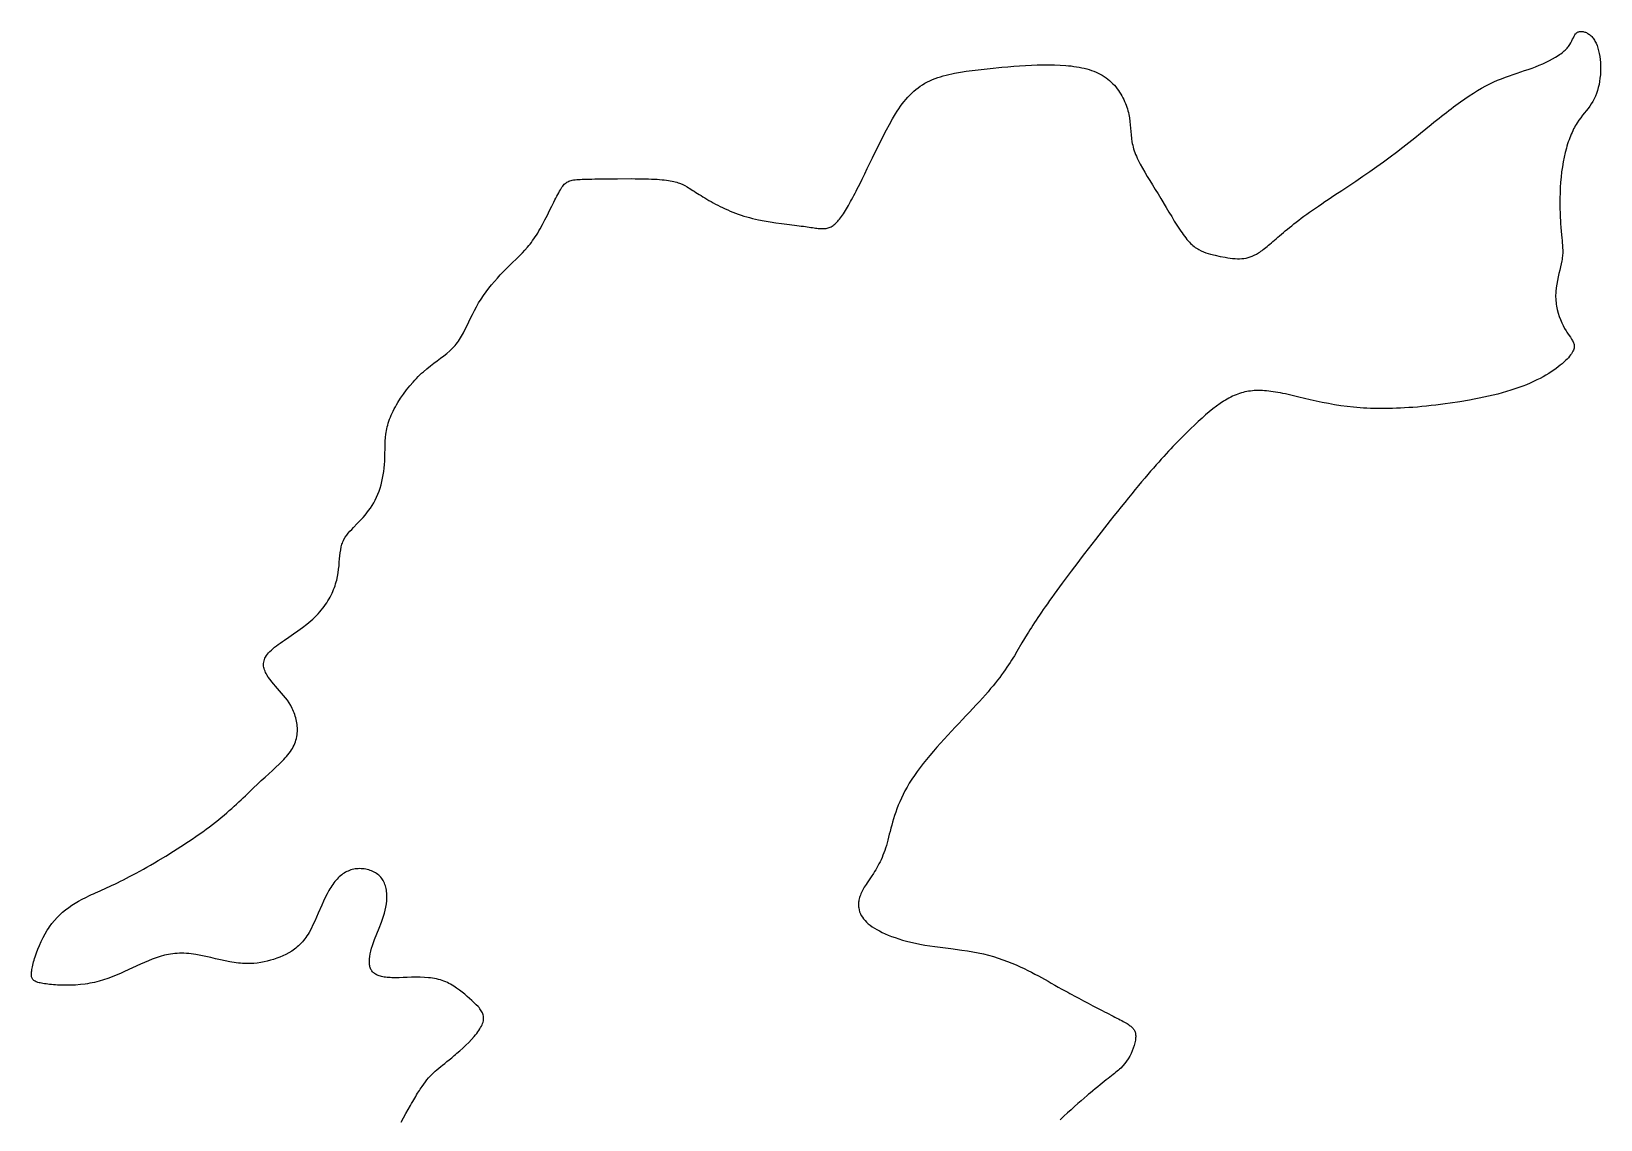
# Model space of a CAD drawing. Header units: millimetres. Extents: x -4796 to 5083, y -1235 to 8779.
# Drawn here: x 308 to 3919, y 6275 to 8779 of the extents above; entities that cross this region are included whole.
import ezdxf

# ---------------------------------------------------------------- set-up
doc = ezdxf.new("R2010")
doc.units = ezdxf.units.MM
doc.layers.add('170', color=7, linetype='Continuous')

msp = doc.modelspace()

# ---------------------------------------------------------------- linework, layer by layer
at = {"layer": '170', "elevation": 170}
msp.add_lwpolyline([(1159, 6269.7), (1164.6, 6279.5), (1170.1, 6289.3), (1175.4, 6298.8), (1180.6, 6308), (1183, 6312.5), (1185.5, 6316.8), (1187.9, 6321), (1190.2, 6325), (1192.4, 6328.9), (1194.6, 6332.6), (1196.8, 6336.1), (1198.9, 6339.5), (1201, 6342.8), (1203, 6345.9), (1205, 6348.9), (1207, 6351.8), (1210.8, 6357.3), (1214.6, 6362.3), (1218.3, 6367), (1222, 6371.4), (1225.7, 6375.5), (1229.5, 6379.4), (1233.3, 6383.1), (1237.2, 6386.7), (1241.3, 6390.2), (1245.5, 6393.8), (1249.9, 6397.3), (1254.4, 6401), (1259.2, 6404.8), (1264.3, 6408.9), (1269.6, 6413.1), (1275.2, 6417.7), (1278.1, 6420.2), (1281.1, 6422.7), (1284.2, 6425.3), (1287.4, 6428.1), (1294, 6433.9), (1300.8, 6440.1), (1307.6, 6446.5), (1314.4, 6453.2), (1320.9, 6460.1), (1327.1, 6467), (1330, 6470.4), (1332.7, 6473.8), (1335.3, 6477.3), (1337.7, 6480.6), (1339.9, 6484), (1341.9, 6487.3), (1343.7, 6490.5), (1345.2, 6493.7), (1346.5, 6496.8), (1347.5, 6499.8), (1348.2, 6502.8), (1348.6, 6505.6), (1348.7, 6508.4), (1348.6, 6511.1), (1348.3, 6513.7), (1347.7, 6516.3), (1346.9, 6518.8), (1345.9, 6521.2), (1344.7, 6523.7), (1343.3, 6526.1), (1341.7, 6528.4), (1340, 6530.7), (1338.1, 6533.1), (1336.1, 6535.4), (1331.7, 6539.9), (1326.9, 6544.5), (1321.8, 6549.2), (1316.4, 6553.9), (1310.9, 6558.8), (1305.2, 6563.8), (1299.2, 6568.7), (1293, 6573.5), (1286.6, 6578.2), (1279.8, 6582.7), (1272.7, 6586.8), (1269, 6588.8), (1265.3, 6590.6), (1261.4, 6592.4), (1257.4, 6594), (1253.4, 6595.5), (1249.2, 6596.8), (1244.9, 6598), (1240.5, 6599.1), (1236, 6600), (1231.4, 6600.8), (1226.7, 6601.4), (1222, 6601.9), (1212.3, 6602.6), (1202.4, 6602.9), (1192.5, 6603), (1182.7, 6602.8), (1173, 6602.5), (1163.6, 6602.2), (1154.5, 6602), (1150.1, 6601.9), (1145.8, 6601.8), (1141.7, 6601.8), (1137.7, 6601.9), (1133.8, 6602.1), (1130.2, 6602.3), (1126.6, 6602.6), (1123.3, 6603), (1120, 6603.4), (1117, 6604), (1114, 6604.6), (1111.3, 6605.3), (1108.6, 6606.1), (1106.2, 6607), (1103.8, 6607.9), (1101.6, 6609), (1099.6, 6610.2), (1097.7, 6611.4), (1096, 6612.8), (1094.4, 6614.2), (1092.9, 6615.8), (1091.6, 6617.4), (1090.4, 6619.2), (1089.4, 6621), (1088.5, 6623), (1087.7, 6625.1), (1087.1, 6627.3), (1086.6, 6629.5), (1086.2, 6631.9), (1086, 6634.4), (1085.9, 6637), (1085.9, 6639.7), (1086, 6642.4), (1086.2, 6645.2), (1086.9, 6651), (1088, 6657.1), (1089.4, 6663.3), (1091.1, 6669.7), (1093.1, 6676.2), (1095.3, 6682.8), (1097.7, 6689.5), (1102.8, 6702.7), (1108.3, 6716.1), (1113.5, 6729.6), (1116, 6736.4), (1118.3, 6743.3), (1120.4, 6750.2), (1122.2, 6757.3), (1123.7, 6764.4), (1124.9, 6771.6), (1125.7, 6778.8), (1126, 6786), (1125.9, 6793.1), (1125.7, 6796.6), (1125.3, 6800.1), (1124.9, 6803.5), (1124.3, 6806.8), (1123.5, 6810.1), (1122.6, 6813.3), (1121.6, 6816.4), (1120.4, 6819.4), (1119.1, 6822.4), (1117.6, 6825.2), (1116, 6827.9), (1114.2, 6830.5), (1112.2, 6833), (1110, 6835.3), (1107.7, 6837.5), (1105.2, 6839.6), (1102.6, 6841.5), (1099.9, 6843.3), (1097, 6844.9), (1094, 6846.4), (1090.9, 6847.7), (1087.7, 6848.9), (1084.4, 6849.9), (1081.1, 6850.8), (1077.7, 6851.5), (1074.2, 6852.1), (1070.8, 6852.5), (1067.3, 6852.7), (1063.8, 6852.8), (1060.3, 6852.7), (1056.8, 6852.5), (1053.3, 6852.1), (1049.9, 6851.5), (1046.5, 6850.7), (1043.2, 6849.8), (1040, 6848.7), (1036.8, 6847.4), (1033.7, 6846), (1030.7, 6844.4), (1027.8, 6842.6), (1024.9, 6840.7), (1022.1, 6838.6), (1019.3, 6836.4), (1016.6, 6834), (1014, 6831.4), (1011.4, 6828.8), (1008.9, 6825.9), (1006.5, 6823), (1004.1, 6819.9), (1001.7, 6816.6), (999.4, 6813.3), (997.1, 6809.8), (994.9, 6806.2), (992.7, 6802.5), (988.4, 6794.7), (984.3, 6786.5), (980.3, 6777.9), (976.3, 6769), (968.4, 6750.6), (960.3, 6732.2), (956.1, 6723.2), (951.7, 6714.5), (947.1, 6706.2), (944.7, 6702.2), (942.2, 6698.3), (939.7, 6694.6), (937.1, 6691), (934.4, 6687.6), (931.7, 6684.3), (928.9, 6681.2), (926, 6678.3), (923, 6675.5), (920, 6672.8), (916.9, 6670.2), (913.8, 6667.8), (910.6, 6665.5), (907.3, 6663.3), (900.7, 6659.2), (893.9, 6655.6), (887, 6652.3), (879.9, 6649.3), (872.8, 6646.7), (865.5, 6644.2), (858.3, 6642), (850.9, 6640), (843.4, 6638.3), (835.8, 6636.8), (827.9, 6635.7), (819.8, 6634.9), (811.5, 6634.5), (807.2, 6634.4), (802.8, 6634.4), (798.4, 6634.6), (793.9, 6634.8), (789.2, 6635.2), (784.5, 6635.6), (779.7, 6636.2), (774.7, 6636.9), (769.7, 6637.7), (764.5, 6638.7), (754, 6640.8), (743.1, 6643.2), (732, 6645.7), (720.8, 6648.3), (709.4, 6650.8), (698.1, 6653.1), (686.8, 6655.1), (675.7, 6656.7), (670.2, 6657.3), (664.7, 6657.8), (659.3, 6658.1), (654, 6658.2), (648.8, 6658.2), (643.7, 6658), (638.6, 6657.6), (633.6, 6657.1), (628.6, 6656.4), (623.8, 6655.6), (618.9, 6654.6), (614.2, 6653.5), (604.7, 6651), (595.5, 6648), (586.3, 6644.7), (577.3, 6641), (568.2, 6637.1), (559.2, 6633.1), (541, 6624.6), (522.5, 6616), (513.1, 6611.8), (503.6, 6607.7), (493.9, 6603.8), (484.1, 6600.2), (474.1, 6596.8), (463.9, 6593.8), (453.5, 6591.2), (448.2, 6590), (442.8, 6589), (437.4, 6588.1), (432, 6587.3), (421, 6586), (410, 6585.1), (399.2, 6584.6), (388.5, 6584.5), (378.1, 6584.6), (373.1, 6584.8), (368.2, 6585), (363.4, 6585.3), (358.8, 6585.7), (354.3, 6586.1), (350, 6586.5), (345.9, 6587), (342, 6587.5), (338.4, 6588), (334.9, 6588.6), (331.7, 6589.2), (328.7, 6589.8), (326, 6590.4), (323.4, 6591.1), (321.1, 6591.9), (319, 6592.7), (317.1, 6593.6), (315.4, 6594.5), (313.9, 6595.6), (312.6, 6596.7), (311.5, 6597.9), (310.5, 6599.3), (309.8, 6600.8), (309.1, 6602.4), (308.7, 6604.1), (308.4, 6606), (308.2, 6608), (308.2, 6610.2), (308.3, 6612.6), (308.5, 6615.1), (308.9, 6617.9), (309.4, 6620.8), (310, 6623.9), (310.7, 6627.2), (311.5, 6630.7), (312.4, 6634.4), (313.4, 6638.2), (314.5, 6642.1), (315.7, 6646.1), (317, 6650.2), (319.9, 6658.8), (323.2, 6667.5), (326.9, 6676.4), (330.8, 6685.4), (335.2, 6694.2), (339.8, 6702.8), (344.7, 6711.1), (347.3, 6715.1), (349.9, 6719), (355.4, 6726.4), (361.2, 6733.5), (367.2, 6740.2), (373.5, 6746.6), (380.1, 6752.6), (386.9, 6758.3), (394, 6763.7), (401.4, 6768.8), (409, 6773.6), (416.8, 6778.1), (424.9, 6782.5), (433.2, 6786.7), (442, 6790.9), (446.6, 6793), (451.2, 6795.1), (456, 6797.2), (461, 6799.5), (466.1, 6801.7), (471.3, 6804.1), (476.7, 6806.5), (482.3, 6809.1), (488.1, 6811.7), (494, 6814.5), (500.2, 6817.4), (506.6, 6820.5), (513.2, 6823.7), (520, 6827.1), (527, 6830.7), (534.3, 6834.5), (541.9, 6838.5), (549.6, 6842.7), (557.6, 6847), (565.8, 6851.6), (574.1, 6856.3), (582.6, 6861.1), (591.2, 6866.1), (599.8, 6871.2), (617.3, 6881.8), (634.9, 6892.7), (652.4, 6903.8), (669.6, 6915.1), (678.1, 6920.8), (686.4, 6926.5), (694.5, 6932.2), (702.4, 6937.8), (710.2, 6943.4), (717.7, 6949), (724.9, 6954.5), (731.9, 6960), (738.7, 6965.3), (745.2, 6970.7), (751.6, 6975.9), (757.7, 6981.1), (763.6, 6986.3), (769.4, 6991.4), (774.9, 6996.4), (780.4, 7001.3), (785.6, 7006.2), (790.8, 7011), (795.8, 7015.7), (800.7, 7020.4), (810.2, 7029.6), (819.4, 7038.4), (828.3, 7047), (837.1, 7055.3), (845.7, 7063.3), (854.3, 7071.1), (862.6, 7078.6), (870.7, 7086), (878.4, 7093.3), (885.6, 7100.5), (889, 7104.1), (892.3, 7107.6), (895.5, 7111.2), (898.5, 7114.8), (901.3, 7118.4), (904, 7122.1), (906.5, 7125.8), (908.7, 7129.5), (910.8, 7133.2), (912.7, 7137), (914.3, 7140.8), (915.8, 7144.7), (917, 7148.6), (918, 7152.5), (918.8, 7156.5), (919.4, 7160.5), (919.9, 7164.5), (920.1, 7168.5), (920.2, 7172.5), (920.1, 7176.5), (919.9, 7180.5), (919.5, 7184.4), (919, 7188.4), (918.3, 7192.3), (917.5, 7196.1), (916.5, 7200), (915.4, 7203.7), (914.2, 7207.4), (912.9, 7211.1), (911.5, 7214.6), (910, 7218.1), (908.4, 7221.5), (904.9, 7228.1), (901.1, 7234.3), (897.1, 7240.3), (892.9, 7246), (888.5, 7251.5), (884, 7256.8), (879.4, 7262.1), (870.2, 7272.4), (865.7, 7277.5), (861.4, 7282.7), (857.2, 7288), (853.3, 7293.3), (849.8, 7298.8), (848.3, 7301.6), (846.9, 7304.4), (845.7, 7307.2), (844.6, 7310), (843.7, 7312.9), (843.1, 7315.8), (842.6, 7318.7), (842.5, 7321.6), (842.5, 7324.6), (842.8, 7327.6), (843.5, 7330.6), (844.4, 7333.6), (845.6, 7336.7), (847.2, 7339.7), (849.1, 7342.8), (851.3, 7346), (854, 7349.1), (856.9, 7352.3), (860.3, 7355.5), (863.9, 7358.7), (867.8, 7362), (871.9, 7365.3), (876.3, 7368.6), (880.8, 7371.9), (885.6, 7375.3), (890.5, 7378.7), (900.6, 7385.7), (911, 7392.8), (921.4, 7400), (931.8, 7407.5), (941.8, 7415.1), (946.6, 7419), (951.2, 7422.9), (955.7, 7426.9), (960, 7431), (964.1, 7435), (968, 7439.2), (971.7, 7443.3), (975.3, 7447.5), (978.7, 7451.7), (981.9, 7456), (984.9, 7460.3), (987.8, 7464.6), (990.5, 7468.9), (993.1, 7473.2), (995.5, 7477.6), (997.8, 7481.9), (999.9, 7486.3), (1001.8, 7490.6), (1003.6, 7495), (1005.3, 7499.3), (1006.8, 7503.7), (1008.2, 7508), (1009.5, 7512.3), (1010.6, 7516.6), (1012.5, 7525.1), (1014, 7533.5), (1015.1, 7541.7), (1016, 7549.8), (1016.7, 7557.6), (1017.4, 7565.3), (1018, 7572.6), (1018.8, 7579.7), (1019.8, 7586.5), (1021.1, 7592.9), (1021.9, 7596), (1022.8, 7599), (1023.8, 7601.9), (1024.9, 7604.7), (1026.1, 7607.4), (1027.4, 7610), (1030.4, 7615.1), (1033.7, 7619.9), (1037.2, 7624.5), (1041.1, 7629), (1045.1, 7633.4), (1049.4, 7637.7), (1058.1, 7646.5), (1062.6, 7651.1), (1067, 7655.8), (1071.5, 7660.7), (1075.8, 7665.9), (1080.1, 7671.2), (1084.2, 7676.7), (1088.3, 7682.4), (1092.1, 7688.3), (1095.8, 7694.4), (1099.3, 7700.8), (1102.5, 7707.3), (1105.5, 7714.1), (1108.2, 7721.1), (1110.6, 7728.4), (1112.7, 7735.8), (1114.6, 7743.3), (1116.3, 7751), (1117.7, 7758.7), (1118.8, 7766.6), (1119.8, 7774.4), (1120.6, 7782.3), (1121.1, 7790.2), (1121.5, 7798), (1121.7, 7805.7), (1121.9, 7821.1), (1122.1, 7828.8), (1122.4, 7836.6), (1122.9, 7844.4), (1123.8, 7852.5), (1124.4, 7856.5), (1125.1, 7860.7), (1125.9, 7864.8), (1126.9, 7869.1), (1128, 7873.4), (1129.3, 7877.7), (1130.7, 7882.2), (1132.3, 7886.7), (1134.1, 7891.3), (1136.1, 7896), (1138.2, 7900.7), (1140.5, 7905.5), (1143, 7910.3), (1145.6, 7915.2), (1148.4, 7920.1), (1151.3, 7925), (1157.5, 7934.8), (1164.2, 7944.5), (1171.2, 7954), (1178.6, 7963.3), (1186.3, 7972.2), (1190.2, 7976.5), (1194.1, 7980.7), (1198.1, 7984.7), (1202.1, 7988.6), (1206.1, 7992.4), (1210.1, 7996), (1218.2, 8002.8), (1226.2, 8009.2), (1234.2, 8015.3), (1242, 8021.1), (1249.6, 8026.8), (1257, 8032.4), (1264.1, 8038), (1270.8, 8043.8), (1274, 8046.8), (1277.2, 8049.9), (1280.2, 8053), (1283.1, 8056.2), (1285.8, 8059.6), (1288.5, 8063), (1291, 8066.6), (1293.5, 8070.2), (1298.1, 8077.7), (1302.4, 8085.6), (1306.6, 8093.7), (1310.6, 8102.1), (1314.7, 8110.6), (1318.7, 8119.2), (1322.9, 8128), (1327.4, 8136.7), (1332.1, 8145.5), (1337.2, 8154.2), (1342.7, 8162.8), (1348.4, 8171.3), (1354.5, 8179.7), (1360.7, 8187.9), (1367.2, 8195.9), (1373.7, 8203.7), (1380.4, 8211.3), (1387, 8218.7), (1393.7, 8225.7), (1400.3, 8232.5), (1406.8, 8238.9), (1413.2, 8245.1), (1425.8, 8257.2), (1431.9, 8263.2), (1437.9, 8269.4), (1443.9, 8275.8), (1449.9, 8282.6), (1452.8, 8286.1), (1455.7, 8289.8), (1458.6, 8293.6), (1461.5, 8297.6), (1464.4, 8301.7), (1467.3, 8306), (1470.2, 8310.4), (1473.1, 8315.1), (1475.9, 8319.9), (1478.8, 8324.8), (1484.4, 8335), (1489.9, 8345.5), (1495.3, 8356), (1500.5, 8366.5), (1505.6, 8376.7), (1508, 8381.6), (1510.4, 8386.4), (1512.7, 8391.1), (1515, 8395.6), (1517.2, 8399.9), (1519.4, 8404), (1521.4, 8407.8), (1523.4, 8411.4), (1525.3, 8414.7), (1527.2, 8417.7), (1529, 8420.4), (1530.8, 8422.9), (1532.6, 8425.1), (1534.4, 8427.2), (1536.3, 8429), (1538.3, 8430.5), (1540.3, 8431.9), (1542.5, 8433.2), (1544.8, 8434.2), (1547.2, 8435.1), (1549.9, 8435.9), (1552.7, 8436.6), (1555.8, 8437.1), (1559.2, 8437.5), (1562.8, 8437.9), (1566.7, 8438.2), (1571, 8438.4), (1575.6, 8438.6), (1580.5, 8438.8), (1585.9, 8438.9), (1591.6, 8439.1), (1597.8, 8439.2), (1604.3, 8439.4), (1611.2, 8439.5), (1618.3, 8439.7), (1625.7, 8439.8), (1633.3, 8439.9), (1641.1, 8440), (1657.1, 8440.1), (1689.4, 8440.2), (1697.4, 8440.1), (1705.3, 8440), (1712.9, 8439.9), (1720.4, 8439.7), (1727.7, 8439.5), (1734.7, 8439.3), (1741.4, 8439), (1747.7, 8438.6), (1753.7, 8438.2), (1759.2, 8437.8), (1764.4, 8437.3), (1769.3, 8436.7), (1773.9, 8436.1), (1778.1, 8435.4), (1782.2, 8434.6), (1786, 8433.8), (1789.6, 8432.9), (1793, 8431.9), (1796.3, 8430.9), (1799.4, 8429.7), (1805.4, 8427.2), (1811.3, 8424.3), (1817.1, 8421), (1820.2, 8419.2), (1823.2, 8417.3), (1826.4, 8415.3), (1829.8, 8413.2), (1833.3, 8411), (1837, 8408.6), (1840.8, 8406.2), (1844.8, 8403.7), (1849, 8401.1), (1853.3, 8398.4), (1857.8, 8395.7), (1862.4, 8392.9), (1867.2, 8390.2), (1872.1, 8387.3), (1877.2, 8384.5), (1882.4, 8381.7), (1887.7, 8378.9), (1893.1, 8376.2), (1898.7, 8373.4), (1904.4, 8370.7), (1910.3, 8368.1), (1916.2, 8365.5), (1922.3, 8363.1), (1928.4, 8360.7), (1934.7, 8358.4), (1941, 8356.2), (1947.5, 8354.2), (1954, 8352.2), (1960.7, 8350.4), (1967.3, 8348.8), (1980.8, 8345.7), (1994.3, 8343.1), (2007.7, 8340.7), (2020.9, 8338.7), (2033.8, 8336.9), (2040.1, 8336.1), (2046.3, 8335.3), (2052.3, 8334.6), (2058.1, 8333.9), (2063.8, 8333.2), (2069.3, 8332.5), (2074.6, 8331.9), (2079.7, 8331.2), (2084.5, 8330.6), (2089.1, 8329.9), (2093.5, 8329.3), (2097.7, 8328.6), (2101.7, 8328), (2105.4, 8327.5), (2109, 8326.9), (2112.4, 8326.5), (2115.7, 8326), (2118.8, 8325.7), (2121.7, 8325.4), (2124.6, 8325.2), (2127.3, 8325.1), (2129.9, 8325.1), (2132.4, 8325.2), (2134.9, 8325.4), (2137.2, 8325.8), (2139.5, 8326.2), (2141.8, 8326.8), (2144, 8327.6), (2146.1, 8328.5), (2148.3, 8329.6), (2150.4, 8330.9), (2152.6, 8332.3), (2154.7, 8333.9), (2156.8, 8335.7), (2159, 8337.7), (2161.1, 8339.8), (2163.3, 8342.1), (2165.4, 8344.6), (2167.6, 8347.3), (2169.8, 8350.1), (2172, 8353.1), (2174.2, 8356.2), (2176.5, 8359.5), (2178.7, 8363), (2181, 8366.6), (2183.3, 8370.4), (2185.7, 8374.4), (2188.1, 8378.5), (2190.5, 8382.8), (2192.9, 8387.2), (2195.4, 8391.7), (2198, 8396.5), (2200.5, 8401.4), (2203.2, 8406.4), (2205.8, 8411.5), (2208.5, 8416.8), (2211.2, 8422.3), (2214, 8427.8), (2219.7, 8439.2), (2225.5, 8451), (2231.4, 8463.2), (2237.4, 8475.6), (2243.6, 8488.2), (2249.8, 8500.9), (2262.6, 8526.7), (2269, 8539.6), (2275.6, 8552.4), (2282.3, 8565), (2289.3, 8577.4), (2296.5, 8589.4), (2300.2, 8595.3), (2304, 8601), (2307.9, 8606.6), (2311.9, 8612), (2316, 8617.3), (2320.2, 8622.4), (2324.5, 8627.4), (2329, 8632.2), (2333.6, 8636.7), (2338.3, 8641.1), (2343.2, 8645.3), (2348.2, 8649.2), (2353.4, 8652.9), (2358.7, 8656.3), (2364.2, 8659.5), (2369.8, 8662.5), (2375.6, 8665.3), (2381.5, 8667.9), (2387.5, 8670.3), (2393.6, 8672.5), (2399.9, 8674.5), (2406.2, 8676.4), (2412.6, 8678.2), (2419.1, 8679.8), (2425.7, 8681.3), (2432.3, 8682.6), (2445.7, 8685), (2459.3, 8687.1), (2473, 8689), (2486.8, 8690.6), (2514.2, 8693.7), (2541.4, 8696.5), (2555, 8697.7), (2568.5, 8698.8), (2582, 8699.7), (2595.5, 8700.5), (2608.9, 8701.2), (2622.2, 8701.6), (2635.6, 8701.9), (2648.8, 8702), (2662, 8701.8), (2675.1, 8701.3), (2688, 8700.5), (2694.3, 8699.9), (2700.6, 8699.3), (2706.8, 8698.5), (2712.9, 8697.6), (2718.9, 8696.6), (2724.8, 8695.4), (2730.6, 8694.1), (2736.3, 8692.7), (2741.8, 8691.1), (2747.3, 8689.3), (2752.5, 8687.4), (2757.7, 8685.3), (2762.7, 8683.1), (2767.5, 8680.6), (2772.1, 8678), (2776.6, 8675.2), (2780.9, 8672.2), (2785, 8669), (2789, 8665.7), (2792.8, 8662.2), (2796.4, 8658.6), (2799.9, 8654.9), (2803.2, 8651.1), (2806.3, 8647.1), (2809.2, 8643.1), (2812, 8639), (2814.7, 8634.8), (2817.1, 8630.6), (2819.5, 8626.4), (2821.6, 8622.1), (2823.6, 8617.8), (2825.4, 8613.4), (2827.1, 8609.1), (2828.7, 8604.8), (2830, 8600.5), (2831.3, 8596.3), (2832.3, 8592.1), (2833.3, 8587.9), (2834.1, 8583.9), (2834.7, 8579.8), (2835.8, 8571.8), (2836.6, 8563.9), (2837.2, 8556.1), (2838.5, 8540.6), (2839.3, 8532.8), (2840.5, 8524.9), (2841.2, 8520.9), (2842.1, 8516.8), (2843.1, 8512.8), (2844.2, 8508.6), (2845.6, 8504.5), (2847, 8500.2), (2848.7, 8495.9), (2850.5, 8491.6), (2852.5, 8487.2), (2854.6, 8482.8), (2856.9, 8478.3), (2859.2, 8473.7), (2864.3, 8464.5), (2869.7, 8455), (2875.5, 8445.4), (2881.6, 8435.6), (2887.8, 8425.6), (2894.1, 8415.4), (2900.5, 8405.1), (2906.9, 8394.6), (2919.4, 8373.5), (2925.6, 8363), (2931.8, 8352.7), (2937.8, 8342.7), (2943.8, 8333.1), (2946.8, 8328.4), (2949.8, 8323.9), (2952.7, 8319.6), (2955.6, 8315.4), (2958.5, 8311.3), (2961.4, 8307.5), (2964.2, 8303.8), (2967, 8300.4), (2969.8, 8297.1), (2972.6, 8294.1), (2975.4, 8291.3), (2978.1, 8288.7), (2980.8, 8286.3), (2983.5, 8284.1), (2986.2, 8282.1), (2988.9, 8280.2), (2991.6, 8278.4), (2994.2, 8276.8), (2999.5, 8274), (3004.9, 8271.7), (3010.2, 8269.7), (3015.6, 8268), (3021, 8266.6), (3032.1, 8263.9), (3043.5, 8261.4), (3055.1, 8259.2), (3060.8, 8258.2), (3066.5, 8257.4), (3072.1, 8256.8), (3077.6, 8256.3), (3082.9, 8256), (3088.2, 8256), (3093.2, 8256.2), (3098.1, 8256.7), (3102.9, 8257.5), (3107.6, 8258.5), (3112.2, 8260), (3117, 8261.8), (3121.7, 8264), (3126.7, 8266.6), (3129.2, 8268.1), (3131.7, 8269.7), (3134.4, 8271.4), (3137, 8273.3), (3139.8, 8275.2), (3142.6, 8277.3), (3145.5, 8279.6), (3148.5, 8281.9), (3151.6, 8284.4), (3154.7, 8287.1), (3158, 8289.8), (3161.4, 8292.7), (3164.9, 8295.7), (3168.5, 8298.8), (3172.3, 8302), (3176.2, 8305.4), (3180.2, 8308.8), (3184.4, 8312.4), (3188.8, 8316), (3193.3, 8319.8), (3198, 8323.7), (3202.9, 8327.7), (3207.9, 8331.7), (3213.2, 8335.9), (3218.6, 8340.2), (3224.3, 8344.5), (3230.1, 8349), (3236.2, 8353.5), (3242.5, 8358.1), (3249, 8362.7), (3255.7, 8367.5), (3262.7, 8372.3), (3269.8, 8377.2), (3277.1, 8382.2), (3284.5, 8387.2), (3292.1, 8392.3), (3307.5, 8402.6), (3323.4, 8413.1), (3339.5, 8423.8), (3355.7, 8434.7), (3371.9, 8445.6), (3388, 8456.7), (3403.9, 8467.8), (3419.4, 8479), (3434.5, 8490.1), (3449.1, 8501.3), (3463.4, 8512.3), (3477.3, 8523.3), (3490.9, 8534), (3504, 8544.6), (3516.7, 8554.9), (3529.1, 8564.9), (3535.2, 8569.8), (3541.2, 8574.6), (3547, 8579.3), (3552.8, 8583.9), (3558.5, 8588.3), (3564.2, 8592.7), (3569.7, 8597), (3575.1, 8601.1), (3580.5, 8605.2), (3585.8, 8609.1), (3591.1, 8613), (3596.2, 8616.7), (3606.4, 8623.8), (3616.3, 8630.6), (3626, 8636.9), (3635.6, 8642.8), (3645, 8648.3), (3654.3, 8653.4), (3663.6, 8658.1), (3672.7, 8662.5), (3681.8, 8666.4), (3690.9, 8670.1), (3699.9, 8673.6), (3708.8, 8676.8), (3717.7, 8679.8), (3726.5, 8682.8), (3743.8, 8688.6), (3752.4, 8691.5), (3760.9, 8694.5), (3769.2, 8697.7), (3777.5, 8701), (3785.5, 8704.4), (3793.4, 8708), (3800.9, 8711.7), (3808.2, 8715.5), (3815, 8719.4), (3821.4, 8723.4), (3824.4, 8725.5), (3827.2, 8727.5), (3830, 8729.6), (3832.6, 8731.7), (3835, 8733.8), (3837.3, 8735.9), (3839.4, 8738), (3841.4, 8740.2), (3843.2, 8742.3), (3844.8, 8744.5), (3847.8, 8748.7), (3850.2, 8752.9), (3852.4, 8756.9), (3854.3, 8760.8), (3856, 8764.4), (3857.7, 8767.7), (3859.5, 8770.7), (3861.3, 8773.3), (3862.4, 8774.4), (3863.5, 8775.4), (3864.6, 8776.3), (3865.9, 8777.1), (3867.3, 8777.7), (3868.7, 8778.2), (3870.2, 8778.6), (3871.8, 8778.8), (3873.4, 8778.9), (3875.1, 8778.9), (3876.9, 8778.7), (3878.6, 8778.4), (3880.4, 8778), (3882.2, 8777.5), (3884.1, 8776.8), (3885.9, 8776), (3887.7, 8775.1), (3889.6, 8774), (3891.4, 8772.9), (3893.1, 8771.6), (3894.9, 8770.1), (3896.6, 8768.6), (3898.3, 8766.9), (3899.9, 8765), (3901.5, 8763.1), (3903, 8761), (3904.4, 8758.8), (3905.7, 8756.5), (3907, 8754.1), (3908.2, 8751.6), (3910.5, 8746.2), (3912.5, 8740.5), (3914.2, 8734.4), (3915.6, 8728), (3916.8, 8721.4), (3917.7, 8714.6), (3918.3, 8707.6), (3918.6, 8700.5), (3918.7, 8693.2), (3918.5, 8685.9), (3918.1, 8678.6), (3917.3, 8671.3), (3916.3, 8664), (3915, 8656.9), (3913.4, 8649.8), (3911.5, 8643), (3909.3, 8636.3), (3906.7, 8629.8), (3903.9, 8623.7), (3900.8, 8617.8), (3897.3, 8612.3), (3893.7, 8606.9), (3889.8, 8601.7), (3885.7, 8596.5), (3881.6, 8591.3), (3877.3, 8585.9), (3873.1, 8580.4), (3868.8, 8574.5), (3864.6, 8568.3), (3862.6, 8565), (3860.5, 8561.6), (3858.6, 8558.1), (3856.6, 8554.4), (3854.7, 8550.5), (3852.9, 8546.6), (3851.1, 8542.5), (3849.3, 8538.2), (3847.6, 8533.9), (3846, 8529.4), (3844.4, 8524.8), (3842.8, 8520), (3841.3, 8515.2), (3839.9, 8510.3), (3837.2, 8500.1), (3834.8, 8489.5), (3832.6, 8478.5), (3830.7, 8467.2), (3829.1, 8455.6), (3827.8, 8443.8), (3826.8, 8431.7), (3826, 8419.6), (3825.5, 8407.4), (3825.2, 8395.3), (3825.1, 8383.4), (3825.2, 8371.7), (3825.5, 8360.5), (3825.7, 8355), (3825.9, 8349.7), (3826.2, 8344.6), (3826.4, 8339.5), (3826.7, 8334.7), (3827.1, 8330), (3827.4, 8325.5), (3827.8, 8321.3), (3828.1, 8317.2), (3828.5, 8313.3), (3828.9, 8309.5), (3829.2, 8305.9), (3829.6, 8302.5), (3829.9, 8299.2), (3830.6, 8292.8), (3831.1, 8286.8), (3831.4, 8281), (3831.6, 8275.3), (3831.5, 8269.6), (3831.2, 8263.7), (3830.5, 8257.6), (3830, 8254.4), (3829.5, 8251.2), (3828.1, 8244.4), (3826.5, 8237.2), (3824.7, 8229.7), (3822.9, 8221.9), (3821, 8214), (3819.3, 8205.8), (3817.8, 8197.5), (3816.5, 8189.1), (3815.7, 8180.6), (3815.4, 8176.4), (3815.2, 8172.1), (3815.2, 8167.9), (3815.4, 8163.7), (3815.7, 8159.4), (3816.1, 8155.3), (3816.7, 8151.1), (3817.3, 8147), (3819, 8138.8), (3821.2, 8130.9), (3823.6, 8123.2), (3826.4, 8115.8), (3829.4, 8108.7), (3832.6, 8102), (3835.9, 8095.7), (3839.3, 8089.8), (3841, 8087.1), (3842.7, 8084.5), (3846, 8079.6), (3849.1, 8075.1), (3852, 8070.8), (3853.3, 8068.8), (3854.4, 8066.8), (3855.4, 8064.8), (3856.3, 8062.8), (3857, 8060.8), (3857.5, 8058.8), (3857.9, 8056.7), (3858, 8054.6), (3857.9, 8052.5), (3857.5, 8050.2), (3856.9, 8047.9), (3856.1, 8045.5), (3854.9, 8043), (3853.5, 8040.3), (3851.8, 8037.5), (3849.7, 8034.6), (3847.3, 8031.5), (3844.6, 8028.3), (3841.5, 8025), (3838.1, 8021.6), (3834.4, 8018.1), (3830.3, 8014.5), (3826, 8010.9), (3821.3, 8007.2), (3816.3, 8003.4), (3810.9, 7999.6), (3805.3, 7995.8), (3799.3, 7992), (3792.9, 7988.2), (3786.3, 7984.4), (3779.3, 7980.7), (3772, 7977), (3764.4, 7973.3), (3756.5, 7969.7), (3748.2, 7966.2), (3739.7, 7962.8), (3730.8, 7959.5), (3721.5, 7956.3), (3712, 7953.2), (3702.2, 7950.2), (3692.2, 7947.4), (3681.9, 7944.6), (3671.4, 7942), (3660.8, 7939.5), (3650, 7937.1), (3639.1, 7934.8), (3628.1, 7932.6), (3617, 7930.6), (3594.6, 7926.7), (3572.3, 7923.4), (3561.2, 7921.8), (3550.2, 7920.4), (3539.3, 7919.1), (3528.5, 7917.9), (3517.8, 7916.8), (3507.3, 7915.8), (3497.1, 7914.8), (3487, 7914), (3477.2, 7913.3), (3467.6, 7912.7), (3458.1, 7912.2), (3448.9, 7911.8), (3439.9, 7911.5), (3431, 7911.2), (3422.4, 7911.1), (3413.8, 7911.1), (3405.5, 7911.1), (3397.3, 7911.3), (3389.2, 7911.5), (3381.2, 7911.8), (3373.4, 7912.3), (3365.6, 7912.8), (3358, 7913.4), (3350.4, 7914.1), (3335.6, 7915.7), (3321, 7917.7), (3306.5, 7920), (3292.3, 7922.6), (3278.2, 7925.5), (3264.4, 7928.5), (3250.8, 7931.6), (3237.5, 7934.7), (3224.5, 7937.8), (3211.9, 7940.8), (3199.6, 7943.6), (3193.7, 7944.9), (3187.8, 7946.1), (3182.1, 7947.2), (3176.4, 7948.3), (3170.9, 7949.3), (3165.5, 7950.1), (3160.3, 7950.8), (3155.2, 7951.4), (3150.1, 7952), (3145.2, 7952.3), (3140.4, 7952.6), (3135.6, 7952.8), (3131, 7952.8), (3126.4, 7952.7), (3121.9, 7952.5), (3117.5, 7952.1), (3113.1, 7951.6), (3108.8, 7951), (3104.6, 7950.3), (3100.4, 7949.4), (3096.2, 7948.4), (3092.1, 7947.3), (3088, 7946), (3083.9, 7944.6), (3079.8, 7943), (3075.8, 7941.3), (3071.7, 7939.4), (3067.6, 7937.4), (3063.6, 7935.3), (3059.5, 7933), (3055.4, 7930.6), (3051.4, 7928.1), (3043.2, 7922.6), (3035, 7916.7), (3026.7, 7910.3), (3018.4, 7903.6), (3010, 7896.5), (3001.6, 7889.1), (2993.1, 7881.4), (2984.6, 7873.4), (2975.9, 7865.2), (2967.2, 7856.8), (2958.3, 7848.1), (2953.7, 7843.5), (2949.1, 7838.8), (2944.3, 7834), (2939.5, 7829), (2934.5, 7823.9), (2929.5, 7818.5), (2924.3, 7812.9), (2918.9, 7807.1), (2913.4, 7801.1), (2907.8, 7794.9), (2902, 7788.3), (2895.9, 7781.5), (2889.7, 7774.4), (2883.3, 7767), (2876.7, 7759.2), (2869.8, 7751.1), (2862.7, 7742.7), (2855.4, 7733.9), (2847.8, 7724.7), (2840, 7715.2), (2832.1, 7705.5), (2824, 7695.5), (2815.7, 7685.2), (2807.4, 7674.8), (2798.9, 7664.2), (2790.4, 7653.5), (2756.4, 7610.2), (2739.7, 7588.6), (2731.5, 7578), (2723.5, 7567.5), (2715.6, 7557.2), (2708, 7547.1), (2700.5, 7537.3), (2693.3, 7527.7), (2686.4, 7518.4), (2679.8, 7509.5), (2673.4, 7500.9), (2667.4, 7492.6), (2661.6, 7484.6), (2656.1, 7476.9), (2650.8, 7469.5), (2645.8, 7462.4), (2641, 7455.5), (2636.4, 7448.9), (2632, 7442.5), (2627.8, 7436.3), (2623.8, 7430.2), (2619.9, 7424.4), (2616.2, 7418.7), (2612.6, 7413.1), (2609.1, 7407.7), (2605.8, 7402.4), (2602.5, 7397.2), (2599.4, 7392.1), (2593.3, 7382.1), (2587.4, 7372.2), (2575.8, 7352.5), (2569.8, 7342.4), (2566.6, 7337.3), (2563.4, 7332.2), (2560, 7326.9), (2556.5, 7321.6), (2552.8, 7316.1), (2548.9, 7310.5), (2544.9, 7304.8), (2540.6, 7298.9), (2536.1, 7292.9), (2531.3, 7286.7), (2526.3, 7280.3), (2521, 7273.7), (2515.3, 7266.9), (2509.4, 7259.9), (2503.1, 7252.7), (2496.4, 7245.2), (2489.4, 7237.4), (2482, 7229.5), (2474.4, 7221.3), (2466.6, 7213), (2458.5, 7204.5), (2450.3, 7195.8), (2442, 7187), (2433.6, 7178.1), (2416.7, 7159.9), (2399.9, 7141.4), (2391.6, 7132.1), (2383.5, 7122.8), (2375.5, 7113.5), (2367.8, 7104.2), (2360.3, 7094.9), (2353.2, 7085.6), (2346.3, 7076.4), (2339.8, 7067.3), (2333.8, 7058.3), (2328.1, 7049.4), (2322.9, 7040.6), (2318.2, 7032), (2313.8, 7023.4), (2309.8, 7015), (2306.1, 7006.7), (2302.8, 6998.6), (2299.7, 6990.6), (2296.9, 6982.7), (2294.3, 6975), (2291.9, 6967.4), (2289.7, 6960), (2287.6, 6952.7), (2285.7, 6945.6), (2283.9, 6938.6), (2282.1, 6931.8), (2280.4, 6925.2), (2278.7, 6918.7), (2277.1, 6912.4), (2275.3, 6906.3), (2273.6, 6900.3), (2271.7, 6894.6), (2269.7, 6889), (2267.6, 6883.6), (2265.4, 6878.3), (2263.1, 6873.3), (2260.8, 6868.4), (2258.4, 6863.6), (2255.9, 6859), (2253.4, 6854.6), (2250.8, 6850.3), (2248.3, 6846.1), (2245.7, 6842), (2240.6, 6834.2), (2235.7, 6826.9), (2231, 6819.9), (2228.8, 6816.5), (2226.6, 6813.3), (2224.6, 6810), (2222.7, 6806.9), (2221, 6803.8), (2219.4, 6800.7), (2217.9, 6797.7), (2216.6, 6794.8), (2215.5, 6791.9), (2214.5, 6789), (2213.6, 6786.2), (2212.9, 6783.4), (2212.3, 6780.7), (2211.8, 6778), (2211.5, 6775.4), (2211.3, 6772.8), (2211.2, 6770.2), (2211.2, 6767.7), (2211.4, 6765.3), (2211.7, 6762.8), (2212.5, 6758.1), (2213.8, 6753.6), (2215.6, 6749.2), (2217.7, 6745), (2220.1, 6740.9), (2222.9, 6737), (2226.2, 6733.2), (2229.7, 6729.5), (2233.7, 6725.9), (2238.1, 6722.5), (2242.8, 6719.1), (2248, 6715.8), (2253.5, 6712.6), (2259.5, 6709.4), (2265.8, 6706.2), (2272.6, 6703.1), (2279.8, 6700), (2287.4, 6697), (2295.4, 6694.1), (2303.9, 6691.3), (2312.7, 6688.6), (2322, 6686), (2331.8, 6683.5), (2342, 6681.2), (2352.6, 6679.1), (2363.6, 6677.1), (2375.1, 6675.3), (2387, 6673.7), (2399.1, 6672.1), (2411.4, 6670.5), (2424, 6669), (2449.2, 6665.6), (2461.7, 6663.8), (2474.2, 6661.7), (2486.5, 6659.4), (2498.5, 6656.8), (2510.2, 6653.8), (2521.7, 6650.6), (2532.8, 6647.1), (2543.6, 6643.4), (2554, 6639.5), (2564.1, 6635.5), (2573.9, 6631.4), (2583.3, 6627.2), (2592.3, 6623), (2601, 6618.7), (2609.3, 6614.5), (2617.3, 6610.4), (2625, 6606.3), (2632.5, 6602.1), (2647.3, 6593.8), (2654.9, 6589.5), (2662.6, 6585.1), (2670.6, 6580.5), (2679, 6575.8), (2683.4, 6573.3), (2687.9, 6570.8), (2692.5, 6568.3), (2697.3, 6565.7), (2702.3, 6563), (2707.3, 6560.3), (2717.8, 6554.7), (2728.6, 6549), (2739.6, 6543.3), (2750.6, 6537.6), (2761.5, 6531.9), (2772.2, 6526.4), (2777.4, 6523.7), (2782.4, 6521.1), (2787.4, 6518.6), (2792.2, 6516.1), (2796.8, 6513.7), (2801.3, 6511.4), (2805.6, 6509.2), (2809.6, 6507.1), (2813.4, 6505.1), (2817, 6503.2), (2820.4, 6501.3), (2823.5, 6499.6), (2826.4, 6497.9), (2829.2, 6496.3), (2831.7, 6494.7), (2834.1, 6493.1), (2836.2, 6491.6), (2838.2, 6490.1), (2840, 6488.5), (2841.6, 6487), (2843, 6485.4), (2844.3, 6483.8), (2845.4, 6482.1), (2846.3, 6480.4), (2847.1, 6478.6), (2847.8, 6476.7), (2848.3, 6474.8), (2848.7, 6472.7), (2848.9, 6470.6), (2849, 6468.3), (2849, 6465.8), (2848.8, 6463.3), (2848.6, 6460.7), (2848.2, 6457.9), (2847.7, 6455.1), (2847, 6452.2), (2845.5, 6446.2), (2843.5, 6440.1), (2841.1, 6433.8), (2838.4, 6427.6), (2835.2, 6421.4), (2831.7, 6415.4), (2828, 6409.6), (2823.9, 6404.2), (2819.4, 6399.1), (2814.6, 6394.2), (2812.1, 6391.7), (2809.3, 6389.3), (2806.5, 6386.8), (2803.4, 6384.3), (2800.2, 6381.7), (2796.8, 6379), (2793.3, 6376.1), (2789.5, 6373.1), (2785.5, 6370), (2781.2, 6366.7), (2776.7, 6363.2), (2772, 6359.4), (2767, 6355.4), (2761.7, 6351.1), (2756.1, 6346.6), (2750.2, 6341.7), (2744, 6336.5), (2740.8, 6333.8), (2737.4, 6331), (2730.6, 6325.1), (2723.4, 6318.8), (2715.9, 6312.2), (2708.2, 6305.4), (2700.2, 6298.2), (2692, 6290.8), (2683.6, 6283.2), (2675, 6275.3)], dxfattribs=at)

doc.saveas('drawing.dxf')
